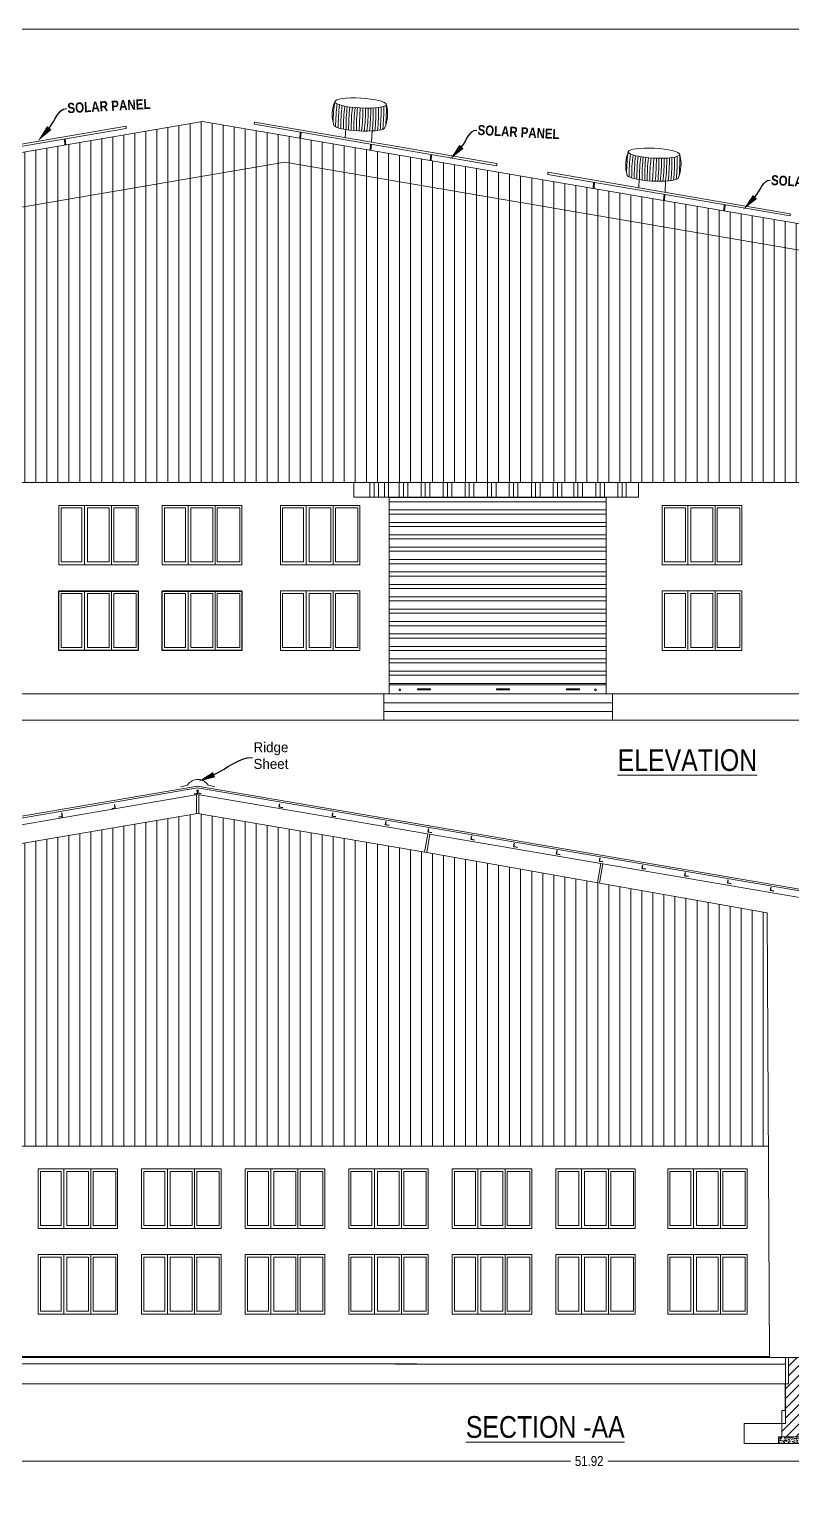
# Model space of a CAD drawing. Header units: metres. Extents: x -1559856 to -1559563, y 43807 to 43972.
# Drawn here: x -1559839.76 to -1559822.18, y 43938.75 to 43972.27 of the extents above; entities that cross this region are included whole.
import ezdxf
from ezdxf import colors
from ezdxf.entities.mleader import LeaderData, LeaderLine
from ezdxf.math import Vec2, Vec3

# ---------------------------------------------------------------- set-up
doc = ezdxf.new("R2010")
doc.units = ezdxf.units.M
doc.header["$LTSCALE"] = 750
doc.header["$MEASUREMENT"] = 0
doc.header["$PDMODE"] = 35
doc.header["$PDSIZE"] = 50
doc.linetypes.add('DASHED2', pattern=[9.525, 6.35, -3.175])
doc.layers.get('0').update_dxf_attribs({"lineweight": 5})
doc.layers.get('Defpoints').update_dxf_attribs({"lineweight": 0})
doc.layers.add('BLK_1_FLR_0_ROOM_1_LIGHT_VENTILATION_1', color=5, linetype='Continuous')
doc.styles.add('mani', font='swissc.ttf', dxfattribs={"height": 0.23})
doc.styles.add('SH', font='swissc.ttf', dxfattribs={"height": 10})
doc.styles.add('sunahari', font='ARIALNB.TTF', dxfattribs={"height": 0.345})
doc.dimstyles.new('Civil Mt', dxfattribs={"dimtxt": 0.23, "dimasz": 0.15, "dimexe": 0, "dimexo": 0, "dimgap": 0.1, "dimtad": 0, "dimzin": 0, "dimdsep": 46, "dimtxsty": 'mani', "dimblk": 'ARCHTICK', "dimcen": 0, "dimse1": 1, "dimse2": 1, "dimclrd": 253, "dimclrt": 7, "dimadec": 0, "dimazin": 3, "dimtfac": 1, "dimtofl": 0, "dimtmove": 1, "dimatfit": 3, "dimfxl": 0, "dimfrac": 2, "dimtolj": 1, "dimtzin": 0, "dimlwd": 13, "dimarcsym": 0})

# ---------------------------------------------------------------- blocks, each defined once
blk = doc.blocks.new('_ArchTick')
at = {"color": 0, "linetype": 'ByBlock', "const_width": 0.15}
blk.add_lwpolyline([(-0.5, -0.5), (0.5, 0.5)], dxfattribs=at)
blk = doc.blocks.new('*D301')
at = {"color": 253, "lineweight": 13, "ltscale": 0.2}
for p, q in [((-1559852.81, 43939.272), (-1559827.279, 43939.272)), ((-1559800.89, 43939.272), (-1559826.422, 43939.272))]:
    blk.add_line(p, q, dxfattribs=at)
at = {"layer": 'Defpoints', "color": 0, "ltscale": 0.2}
for p in [(-1559800.89, 43939.272), (-1559852.81, 43936.704), (-1559800.89, 43936.704)]:
    blk.add_point(p, dxfattribs=at)
at = {"color": 253, "lineweight": 13, "ltscale": 0.2, "xscale": 0.15, "yscale": 0.15, "zscale": 0.15, "rotation": 180}
blk.add_blockref('_ArchTick', (-1559852.81, 43939.272), dxfattribs=at)
at = {"color": 253, "lineweight": 13, "ltscale": 0.2, "xscale": 0.15, "yscale": 0.15, "zscale": 0.15}
blk.add_blockref('_ArchTick', (-1559800.89, 43939.272), dxfattribs=at)
at = {"color": 7, "ltscale": 0.2, "insert": (-1559826.85, 43939.272), "char_height": 0.23, "attachment_point": 5, "style": 'mani'}
blk.add_mtext('\\A1;51.92', dxfattribs=at)

msp = doc.modelspace()

# ---------------------------------------------------------------- hatches: boundary and pattern name
at = {"ltscale": 0.1}
h = msp.add_hatch(dxfattribs=at)
h.set_pattern_fill('ANSI31', color=0, scale=0.08, angle=45, style=0)
h.set_pattern_definition([(90, (-1549985.92988, 43820.98005), (-0.254, 0), [])])
h.paths.add_polyline_path([(-1559821.91044, 43967.1637), (-1559833.86544, 43969.2069), (-1559845.82043, 43967.1637), (-1559845.82043, 43961.82359), (-1559821.91044, 43961.82472)], flags=17)
h.paths.add_polyline_path([(-1559845.82043, 43967.1637), (-1559833.86544, 43969.2069), (-1559821.91044, 43967.1637), (-1559821.91044, 43967.77343), (-1559835.76044, 43970.14051), (-1559849.85041, 43967.73242), (-1559849.85041, 43961.8234), (-1559845.82043, 43961.82359)])
h.paths.add_polyline_path([(-1559800.65047, 43967.73254), (-1559811.40044, 43969.5698), (-1559821.91044, 43967.77355), (-1559821.91044, 43961.82353), (-1559800.65047, 43961.82454)])
at = {"ltscale": 0.2}
h = msp.add_hatch(dxfattribs=at)
h.set_pattern_fill('ANSI32', color=0, scale=0.03, angle=135)
h.set_pattern_definition([(180, (-1548593.46322, 43754.7845), (-1e-16, -0.28575), []), (180, (-1548593.55847, 43754.87976), (-1e-16, -0.28575), [])])
h.paths.add_polyline_path([(-1559826.45648, 43961.48736), (-1559831.4588, 43961.48736), (-1559831.46322, 43957.16355), (-1559826.46091, 43957.15844)])
at = {"ltscale": 0.1}
h = msp.add_hatch(dxfattribs=at)
h.set_pattern_fill('ANSI31', color=0, scale=0.08, angle=45, style=0)
h.set_pattern_definition([(90, (-1549985.92988, 43784.57585), (-0.254, 0), [])])
h.paths.add_polyline_path([(-1559801.5009, 43951.90975), (-1559809.34511, 43953.2967), (-1559809.34497, 43953.29749), (-1559811.51544, 43953.66775), (-1559813.6859, 43953.29749), (-1559813.68576, 43953.2967), (-1559821.29975, 43951.95046), (-1559821.32944, 43946.53003), (-1559801.47143, 43946.53003)])
h.paths.add_polyline_path([(-1559822.7509, 43951.90975), (-1559830.59511, 43953.2967), (-1559830.59497, 43953.29749), (-1559835.87544, 43954.19828), (-1559841.1559, 43953.29749), (-1559841.15576, 43953.2967), (-1559848.99998, 43951.90975), (-1559849.02944, 43946.53003), (-1559822.72144, 43946.53003)])
at = {"ltscale": 0.2}
h = msp.add_hatch(dxfattribs=at)
h.set_pattern_fill('ANSI31', scale=0.05, angle=180)
h.set_pattern_definition([(225, (-1548689.33603, 43742.64036), (0.1122532015, -0.1122532015), [])])
h.paths.add_polyline_path([(-1559821.72719, 43941.04924), (-1559821.79643, 43941.04924), (-1559821.79643, 43941.65888), (-1559822.25364, 43941.65886), (-1559822.25364, 43941.04924), (-1559822.32719, 43941.04924), (-1559822.32719, 43940.13496), (-1559822.40874, 43940.13496), (-1559822.40874, 43939.82737), (-1559822.33254, 43939.82737), (-1559821.72292, 43939.82737), (-1559821.64672, 43939.82737), (-1559821.64672, 43940.13496), (-1559821.72719, 43940.13496)])
h = msp.add_hatch(dxfattribs=at)
h.set_pattern_fill('AR-CONC', color=0, scale=0.000762021, style=0)
h.set_pattern_definition([(50, (-1547324.07878, 43737.07656), (0.138828526, -0.0121459164), [0.0145164982, -0.1596814802]), (355, (-1547324.07878, 43737.07656), (-0.0268562238, 0.1455893097), [0.0116131986, -0.1277456293]), (100.4514447, (-1547324.06721, 43737.07554), (0.1119723018, 0.1334433874), [0.0123371251, -0.135708489]), (46.1842, (-1547324.07878, 43737.11527), (0.2065678955, -0.0320371327), [0.0217747473, -0.2395222203]), (96.6355576, (-1547324.06157, 43737.1126), (0.1809069126, 0.188543879), [0.0185056953, -0.2035629173]), (351.1841512, (-1547324.07878, 43737.11527), (0.1809069126, 0.188543879), [0.0174197727, -0.191617572]), (21, (-1547324.05943, 43737.10559), (0.1155333353, -0.0779282187), [0.0145164982, -0.1596814802]), (326, (-1547324.05943, 43737.10559), (0.0470944374, 0.1403550802), [0.0116131986, -0.1277451842]), (71.451445, (-1547324.0498, 43737.0991), (0.1626277725, 0.0624268623), [0.0123371251, -0.135708255]), (37.5, (-1547324.078783, 43737.076557), (0.00235358024, 0.06443270706), [0, -0.1261967577, 0, -0.12968071725, 0, -0.12822906743]), (7.5, (-1547324.07878, 43737.076557), (0.05091797955, 0.07633969207), [0, -0.07393736416, 0, -0.12329345804, 0, -0.0488722106]), (327.5, (-1547324.121945, 43737.076557), (0.10332286775, -0.00436542267), [0, -0.04838832733, 0, -0.1509715813, 0, -0.20032767515]), (317.5, (-1547324.1413, 43737.07656), (0.11287753254, 0.01937551765), [0, -0.0629048255, 0, -0.1002606142, 0, -0.14226168235])])
h.paths.add_polyline_path([(-1559821.57052, 43939.82737), (-1559821.72292, 43939.82737), (-1559822.33254, 43939.82737), (-1559822.48892, 43939.82737), (-1559822.48892, 43939.67496), (-1559821.57052, 43939.67496)])

# ---------------------------------------------------------------- linework, layer by layer
at = {"color": 7, "ltscale": 0.1}
for p, q in [((-1559832.15386, 43969.92671), (-1559832.1262, 43970.45656)), ((-1559832.45993, 43969.97205), (-1559832.47038, 43969.77171)), ((-1559831.85083, 43969.94026), (-1559831.86503, 43969.66825)), ((-1559825.39159, 43968.77098), (-1559825.36394, 43969.30083)), ((-1559825.69766, 43968.81632), (-1559825.70812, 43968.61598)), ((-1559825.08857, 43968.78454), (-1559825.10276, 43968.51252))]:
    msp.add_line(p, q, dxfattribs=at)
at = {"color": 0, "ltscale": 0.1}
for p, q in [((-1559850.15475, 43967.68041), (-1559835.76044, 43970.14051)), ((-1559821.91044, 43967.77343), (-1559835.76044, 43970.14051)), ((-1559845.82043, 43967.1637), (-1559833.86544, 43969.2069)), ((-1559821.91044, 43967.1637), (-1559833.86544, 43969.2069)), ((-1559849.85041, 43961.8234), (-1559821.91044, 43961.82472)), ((-1559854.27266, 43956.3437), (-1559799.54998, 43956.34393)), ((-1559849.85041, 43952.43773), (-1559835.87544, 43954.82616)), ((-1559849.85041, 43952.39715), (-1559835.87544, 43954.78558)), ((-1559821.91044, 43952.43943), (-1559835.87544, 43954.82616)), ((-1559821.91044, 43952.39885), (-1559835.87544, 43954.78558)), ((-1559849.61044, 43952.28493), (-1559835.87544, 43954.63236)), ((-1559821.91044, 43952.24563), (-1559835.87544, 43954.63236)), ((-1559841.1559, 43953.29749), (-1559835.87544, 43954.19828)), ((-1559830.59497, 43953.29749), (-1559835.87544, 43954.19828)), ((-1559822.7509, 43951.90975), (-1559830.59511, 43953.2967)), ((-1559822.72144, 43946.53003), (-1559849.61044, 43946.53003)), ((-1559822.92487, 43941.67912), (-1559849.05601, 43941.67912)), ((-1559824.71601, 43941.67912), (-1559822.69487, 43941.67912)), ((-1559849.79719, 43941.65886), (-1559800.77723, 43941.66001)), ((-1559830.82257, 43941.50912), (-1559849.26643, 43941.50912)), ((-1559822.55369, 43941.50886), (-1559831.32257, 43941.50886)), ((-1559824.85719, 43941.50886), (-1559822.32719, 43941.50886)), ((-1559822.55369, 43941.04927), (-1559849.26643, 43941.04956)), ((-1559824.92643, 43941.04924), (-1559822.32719, 43941.04927)), ((-1559822.33254, 43941.04924), (-1559823.7133, 43941.04924))]:
    msp.add_line(p, q, dxfattribs=at)
at = {"color": 7, "ltscale": 0.2}
for p, q in [((-1559833.50957, 43969.89859), (-1559833.52139, 43969.75784)), ((-1559833.48978, 43969.8952), (-1559833.5016, 43969.75446)), ((-1559838.94517, 43969.74146), (-1559838.93315, 43969.59827)), ((-1559838.92504, 43969.7449), (-1559838.91302, 43969.60171)), ((-1559831.88656, 43969.6212), (-1559831.89838, 43969.48045)), ((-1559831.86677, 43969.61782), (-1559831.87859, 43969.47707)), ((-1559830.50041, 43969.3843), (-1559830.51222, 43969.24355)), ((-1559830.48062, 43969.38091), (-1559830.49244, 43969.24017)), ((-1559826.7473, 43968.74286), (-1559826.75912, 43968.60211)), ((-1559826.72752, 43968.73948), (-1559826.73933, 43968.59873)), ((-1559825.1243, 43968.46547), (-1559825.13611, 43968.32473)), ((-1559825.10451, 43968.46209), (-1559825.11633, 43968.32135)), ((-1559823.73814, 43968.22857), (-1559823.74996, 43968.08782)), ((-1559823.71836, 43968.22519), (-1559823.73017, 43968.08444)), ((-1559838.48103, 43961.29787), (-1559838.48103, 43959.92575)), ((-1559837.85801, 43961.29787), (-1559837.85801, 43959.92575)), ((-1559836.09506, 43961.29787), (-1559836.09506, 43959.92575)), ((-1559835.47204, 43961.29787), (-1559835.47204, 43959.92575)), ((-1559833.37403, 43961.29787), (-1559833.37403, 43959.92575)), ((-1559832.75102, 43961.29787), (-1559832.75102, 43959.92575)), ((-1559824.57336, 43961.29787), (-1559824.57336, 43959.92575)), ((-1559823.95035, 43961.29787), (-1559823.95035, 43959.92575)), ((-1559838.48103, 43959.32575), (-1559838.48103, 43957.95363)), ((-1559837.85801, 43959.32575), (-1559837.85801, 43957.95363)), ((-1559836.09506, 43959.32575), (-1559836.09506, 43957.95363)), ((-1559835.47204, 43959.32575), (-1559835.47204, 43957.95363)), ((-1559833.37403, 43959.32575), (-1559833.37403, 43957.95363)), ((-1559832.75102, 43959.32575), (-1559832.75102, 43957.95363)), ((-1559824.57336, 43959.32575), (-1559824.57336, 43957.95363)), ((-1559823.95035, 43959.32575), (-1559823.95035, 43957.95363)), ((-1559835.89845, 43954.62842), (-1559835.89845, 43954.19535)), ((-1559835.84663, 43954.62743), (-1559835.84663, 43954.19436)), ((-1559838.95679, 43946.00323), (-1559838.95679, 43944.63111)), ((-1559838.33377, 43946.00323), (-1559838.33377, 43944.63111)), ((-1559836.5708, 43946.00323), (-1559836.5708, 43944.63111)), ((-1559835.94779, 43946.00323), (-1559835.94779, 43944.63111)), ((-1559834.18482, 43946.00323), (-1559834.18482, 43944.63111)), ((-1559833.5618, 43946.00323), (-1559833.5618, 43944.63111)), ((-1559831.79883, 43946.00323), (-1559831.79883, 43944.63111)), ((-1559831.17581, 43946.00323), (-1559831.17581, 43944.63111)), ((-1559829.41285, 43946.00323), (-1559829.41285, 43944.63111)), ((-1559828.78983, 43946.00323), (-1559828.78983, 43944.63111)), ((-1559827.02686, 43946.00323), (-1559827.02686, 43944.63111)), ((-1559826.40384, 43946.00323), (-1559826.40384, 43944.63111)), ((-1559824.4472, 43946.00323), (-1559824.4472, 43944.63111)), ((-1559823.82418, 43946.00323), (-1559823.82418, 43944.63111)), ((-1559838.95679, 43944.03111), (-1559838.95679, 43942.65899)), ((-1559838.33377, 43944.03111), (-1559838.33377, 43942.65899)), ((-1559836.5708, 43944.03111), (-1559836.5708, 43942.65899)), ((-1559835.94779, 43944.03111), (-1559835.94779, 43942.65899)), ((-1559834.18482, 43944.03111), (-1559834.18482, 43942.65899)), ((-1559833.5618, 43944.03111), (-1559833.5618, 43942.65899)), ((-1559831.79883, 43944.03111), (-1559831.79883, 43942.65899)), ((-1559831.17581, 43944.03111), (-1559831.17581, 43942.65899)), ((-1559829.41285, 43944.03111), (-1559829.41285, 43942.65899)), ((-1559828.78983, 43944.03111), (-1559828.78983, 43942.65899)), ((-1559827.02686, 43944.03111), (-1559827.02686, 43942.65899)), ((-1559826.40384, 43944.03111), (-1559826.40384, 43942.65899)), ((-1559824.4472, 43944.03111), (-1559824.4472, 43942.65899)), ((-1559823.82418, 43944.03111), (-1559823.82418, 43942.65899))]:
    msp.add_line(p, q, dxfattribs=at)
at = {"color": 0, "ltscale": 0.2}
for p, q in [((-1559831.90351, 43961.82854), (-1559831.90351, 43961.48736)), ((-1559831.8071, 43961.48736), (-1559831.8071, 43961.82854)), ((-1559831.70326, 43961.82854), (-1559831.70326, 43961.48736)), ((-1559831.57065, 43961.82854), (-1559831.57065, 43961.48736)), ((-1559831.47423, 43961.48736), (-1559831.47423, 43961.82854)), ((-1559831.22947, 43961.82854), (-1559831.22947, 43961.48736)), ((-1559831.13306, 43961.48736), (-1559831.13306, 43961.82854)), ((-1559831.02922, 43961.82854), (-1559831.02922, 43961.48736)), ((-1559830.72513, 43961.82854), (-1559830.72513, 43961.48736)), ((-1559830.62871, 43961.48736), (-1559830.62871, 43961.82854)), ((-1559830.52487, 43961.82854), (-1559830.52487, 43961.48736)), ((-1559830.21336, 43961.82854), (-1559830.21336, 43961.48736)), ((-1559830.11694, 43961.48736), (-1559830.11694, 43961.82854)), ((-1559830.01311, 43961.82854), (-1559830.01311, 43961.48736)), ((-1559829.70901, 43961.82854), (-1559829.70901, 43961.48736)), ((-1559829.61259, 43961.48736), (-1559829.61259, 43961.82854)), ((-1559829.50876, 43961.82854), (-1559829.50876, 43961.48736)), ((-1559829.19725, 43961.82854), (-1559829.19725, 43961.48736)), ((-1559829.10083, 43961.48736), (-1559829.10083, 43961.82854)), ((-1559828.99699, 43961.82854), (-1559828.99699, 43961.48736)), ((-1559828.6929, 43961.82854), (-1559828.6929, 43961.48736)), ((-1559828.59648, 43961.48736), (-1559828.59648, 43961.82854)), ((-1559828.49265, 43961.82854), (-1559828.49265, 43961.48736)), ((-1559828.18114, 43961.82854), (-1559828.18114, 43961.48736)), ((-1559828.08472, 43961.48736), (-1559828.08472, 43961.82854)), ((-1559827.98088, 43961.82854), (-1559827.98088, 43961.48736)), ((-1559827.67679, 43961.82854), (-1559827.67679, 43961.48736)), ((-1559827.58037, 43961.48736), (-1559827.58037, 43961.82854)), ((-1559827.48395, 43961.48736), (-1559827.48395, 43961.82854)), ((-1559827.20591, 43961.82854), (-1559827.20591, 43961.48736)), ((-1559827.10949, 43961.48736), (-1559827.10949, 43961.82854)), ((-1559827.00566, 43961.82854), (-1559827.00566, 43961.48736)), ((-1559826.69415, 43961.82854), (-1559826.69415, 43961.48736)), ((-1559826.59773, 43961.48736), (-1559826.59773, 43961.82854)), ((-1559826.49389, 43961.82854), (-1559826.49389, 43961.48736)), ((-1559826.1898, 43961.82854), (-1559826.1898, 43961.48736)), ((-1559826.09338, 43961.48736), (-1559826.09338, 43961.82854)), ((-1559825.99696, 43961.48736), (-1559825.99696, 43961.82854)), ((-1559825.71638, 43961.82854), (-1559825.71638, 43961.48736)), ((-1559831.46322, 43957.16355), (-1559826.46091, 43957.15844)), ((-1559800.89044, 43956.95356), (-1559852.96041, 43956.95356)), ((-1559831.58435, 43956.95356), (-1559831.58435, 43956.34372)), ((-1559826.31111, 43956.95356), (-1559826.31111, 43956.34394)), ((-1559826.31111, 43956.74394), (-1559831.58435, 43956.74394)), ((-1559826.31111, 43956.54394), (-1559831.58435, 43956.54394)), ((-1559826.41111, 43956.34394), (-1559831.58435, 43956.34394)), ((-1559830.64407, 43953.30697), (-1559830.57, 43953.72591)), ((-1559830.59511, 43953.2967), (-1559830.52076, 43953.7172)), ((-1559826.65823, 43952.60062), (-1559826.58243, 43953.04411)), ((-1559826.60894, 43952.59219), (-1559826.53315, 43953.03568)), ((-1559822.7509, 43951.90975), (-1559822.69476, 43941.65872)), ((-1559822.25364, 43941.04924), (-1559822.33254, 43941.04924))]:
    msp.add_line(p, q, dxfattribs=at)
at = {"color": 0, "ltscale": 0.4}
for p, q in [((-1559836.10648, 43954.85088), (-1559836.26464, 43954.81198)), ((-1559835.63206, 43954.85088), (-1559835.47391, 43954.81198))]:
    msp.add_line(p, q, dxfattribs=at)
at = {"color": 0, "linetype": 'DASHED2', "ltscale": 0.3}
for p, q in [((-1559822.32719, 43941.65856), (-1559822.32719, 43940.13496)), ((-1559822.32719, 43940.13496), (-1559823.27719, 43940.13496)), ((-1559823.27719, 43940.13496), (-1559823.27719, 43939.67496)), ((-1559820.77719, 43939.67496), (-1559823.27719, 43939.67496))]:
    msp.add_line(p, q, dxfattribs=at)
at = {"color": 0}
for p, q in [((-1559822.25364, 43941.65886), (-1559822.25364, 43941.04924)), ((-1559822.33254, 43941.04924), (-1559822.33254, 43940.43698)), ((-1559822.40874, 43940.43698), (-1559822.40874, 43939.82737)), ((-1559822.33254, 43940.43698), (-1559822.40874, 43940.43698)), ((-1559822.48892, 43939.82737), (-1559822.48892, 43939.67496)), ((-1559822.33254, 43939.82737), (-1559822.48892, 43939.82737)), ((-1559822.48494, 43939.67496), (-1559821.57052, 43939.67496)), ((-1559821.72292, 43939.82737), (-1559822.33254, 43939.82737))]:
    msp.add_line(p, q, dxfattribs=at)
at = {"color": 7, "ltscale": 0.2}
for points in [[(-1559701.9239, 43862.94666), (-1559856.28176, 43862.94666), (-1559856.28176, 43972.27391), (-1559701.9239, 43972.27391)], [(-1559828.97926, 43969.17504), (-1559828.98189, 43969.12477), (-1559834.56716, 43970.07934), (-1559834.56454, 43970.12961)], [(-1559822.217, 43968.01932), (-1559822.21962, 43967.96904), (-1559827.8049, 43968.92361), (-1559827.80227, 43968.97389)], [(-1559839.07438, 43961.29787), (-1559837.24241, 43961.29787), (-1559837.24241, 43959.92575), (-1559839.07438, 43959.92575)], [(-1559839.02246, 43961.23854), (-1559838.54036, 43961.23854), (-1559838.54036, 43959.9925), (-1559839.02246, 43959.9925)], [(-1559837.90993, 43961.23854), (-1559838.41428, 43961.23854), (-1559838.41428, 43959.9925), (-1559837.90993, 43959.9925)], [(-1559837.28691, 43959.9925), (-1559837.80609, 43959.9925), (-1559837.80609, 43961.23854), (-1559837.28691, 43961.23854)], [(-1559836.68841, 43961.29787), (-1559834.85644, 43961.29787), (-1559834.85644, 43959.92575), (-1559836.68841, 43959.92575)], [(-1559836.63649, 43961.23854), (-1559836.15439, 43961.23854), (-1559836.15439, 43959.9925), (-1559836.63649, 43959.9925)], [(-1559835.52396, 43961.23854), (-1559836.02831, 43961.23854), (-1559836.02831, 43959.9925), (-1559835.52396, 43959.9925)], [(-1559834.90094, 43959.9925), (-1559835.42012, 43959.9925), (-1559835.42012, 43961.23854), (-1559834.90094, 43961.23854)], [(-1559833.96738, 43961.29787), (-1559832.13541, 43961.29787), (-1559832.13541, 43959.92575), (-1559833.96738, 43959.92575)], [(-1559833.91547, 43961.23854), (-1559833.43337, 43961.23854), (-1559833.43337, 43959.9925), (-1559833.91547, 43959.9925)], [(-1559832.80293, 43961.23854), (-1559833.30728, 43961.23854), (-1559833.30728, 43959.9925), (-1559832.80293, 43959.9925)], [(-1559832.17992, 43959.9925), (-1559832.6991, 43959.9925), (-1559832.6991, 43961.23854), (-1559832.17992, 43961.23854)], [(-1559825.16671, 43961.29787), (-1559823.33474, 43961.29787), (-1559823.33474, 43959.92575), (-1559825.16671, 43959.92575)], [(-1559825.1148, 43961.23854), (-1559824.6327, 43961.23854), (-1559824.6327, 43959.9925), (-1559825.1148, 43959.9925)], [(-1559824.00226, 43961.23854), (-1559824.50661, 43961.23854), (-1559824.50661, 43959.9925), (-1559824.00226, 43959.9925)], [(-1559823.37925, 43959.9925), (-1559823.89843, 43959.9925), (-1559823.89843, 43961.23854), (-1559823.37925, 43961.23854)], [(-1559839.07438, 43959.32575), (-1559837.24241, 43959.32575), (-1559837.24241, 43957.95363), (-1559839.07438, 43957.95363)], [(-1559839.02246, 43959.26641), (-1559838.54036, 43959.26641), (-1559838.54036, 43958.02038), (-1559839.02246, 43958.02038)], [(-1559837.90993, 43959.26641), (-1559838.41428, 43959.26641), (-1559838.41428, 43958.02038), (-1559837.90993, 43958.02038)], [(-1559837.28691, 43958.02038), (-1559837.80609, 43958.02038), (-1559837.80609, 43959.26641), (-1559837.28691, 43959.26641)], [(-1559836.68841, 43959.32575), (-1559834.85644, 43959.32575), (-1559834.85644, 43957.95363), (-1559836.68841, 43957.95363)], [(-1559836.63649, 43959.26641), (-1559836.15439, 43959.26641), (-1559836.15439, 43958.02038), (-1559836.63649, 43958.02038)], [(-1559835.52396, 43959.26641), (-1559836.02831, 43959.26641), (-1559836.02831, 43958.02038), (-1559835.52396, 43958.02038)], [(-1559834.90094, 43958.02038), (-1559835.42012, 43958.02038), (-1559835.42012, 43959.26641), (-1559834.90094, 43959.26641)], [(-1559833.96738, 43959.32575), (-1559832.13541, 43959.32575), (-1559832.13541, 43957.95363), (-1559833.96738, 43957.95363)], [(-1559833.91547, 43959.26641), (-1559833.43337, 43959.26641), (-1559833.43337, 43958.02038), (-1559833.91547, 43958.02038)], [(-1559832.80293, 43959.26641), (-1559833.30728, 43959.26641), (-1559833.30728, 43958.02038), (-1559832.80293, 43958.02038)], [(-1559832.17992, 43958.02038), (-1559832.6991, 43958.02038), (-1559832.6991, 43959.26641), (-1559832.17992, 43959.26641)], [(-1559825.16671, 43959.32575), (-1559823.33474, 43959.32575), (-1559823.33474, 43957.95363), (-1559825.16671, 43957.95363)], [(-1559825.1148, 43959.26641), (-1559824.6327, 43959.26641), (-1559824.6327, 43958.02038), (-1559825.1148, 43958.02038)], [(-1559824.00226, 43959.26641), (-1559824.50661, 43959.26641), (-1559824.50661, 43958.02038), (-1559824.00226, 43958.02038)], [(-1559823.37925, 43958.02038), (-1559823.89843, 43958.02038), (-1559823.89843, 43959.26641), (-1559823.37925, 43959.26641)], [(-1559839.55014, 43946.00323), (-1559837.71817, 43946.00323), (-1559837.71817, 43944.63111), (-1559839.55014, 43944.63111)], [(-1559839.49822, 43945.9439), (-1559839.01612, 43945.9439), (-1559839.01612, 43944.69786), (-1559839.49822, 43944.69786)], [(-1559838.38569, 43945.9439), (-1559838.89004, 43945.9439), (-1559838.89004, 43944.69786), (-1559838.38569, 43944.69786)], [(-1559837.76267, 43944.69786), (-1559838.28185, 43944.69786), (-1559838.28185, 43945.9439), (-1559837.76267, 43945.9439)], [(-1559837.16415, 43946.00323), (-1559835.33218, 43946.00323), (-1559835.33218, 43944.63111), (-1559837.16415, 43944.63111)], [(-1559837.11224, 43945.9439), (-1559836.63014, 43945.9439), (-1559836.63014, 43944.69786), (-1559837.11224, 43944.69786)], [(-1559835.9997, 43945.9439), (-1559836.50405, 43945.9439), (-1559836.50405, 43944.69786), (-1559835.9997, 43944.69786)], [(-1559835.37669, 43944.69786), (-1559835.89587, 43944.69786), (-1559835.89587, 43945.9439), (-1559835.37669, 43945.9439)], [(-1559834.77817, 43946.00323), (-1559832.9462, 43946.00323), (-1559832.9462, 43944.63111), (-1559834.77817, 43944.63111)], [(-1559834.72625, 43945.9439), (-1559834.24415, 43945.9439), (-1559834.24415, 43944.69786), (-1559834.72625, 43944.69786)], [(-1559833.61372, 43945.9439), (-1559834.11807, 43945.9439), (-1559834.11807, 43944.69786), (-1559833.61372, 43944.69786)], [(-1559832.9907, 43944.69786), (-1559833.50988, 43944.69786), (-1559833.50988, 43945.9439), (-1559832.9907, 43945.9439)], [(-1559832.39218, 43946.00323), (-1559830.56021, 43946.00323), (-1559830.56021, 43944.63111), (-1559832.39218, 43944.63111)], [(-1559832.34026, 43945.9439), (-1559831.85817, 43945.9439), (-1559831.85817, 43944.69786), (-1559832.34026, 43944.69786)], [(-1559831.22773, 43945.9439), (-1559831.73208, 43945.9439), (-1559831.73208, 43944.69786), (-1559831.22773, 43944.69786)], [(-1559830.60471, 43944.69786), (-1559831.1239, 43944.69786), (-1559831.1239, 43945.9439), (-1559830.60471, 43945.9439)], [(-1559830.0062, 43946.00323), (-1559828.17423, 43946.00323), (-1559828.17423, 43944.63111), (-1559830.0062, 43944.63111)], [(-1559829.95428, 43945.9439), (-1559829.47218, 43945.9439), (-1559829.47218, 43944.69786), (-1559829.95428, 43944.69786)], [(-1559828.84175, 43945.9439), (-1559829.34609, 43945.9439), (-1559829.34609, 43944.69786), (-1559828.84175, 43944.69786)], [(-1559828.21873, 43944.69786), (-1559828.73791, 43944.69786), (-1559828.73791, 43945.9439), (-1559828.21873, 43945.9439)], [(-1559827.62021, 43946.00323), (-1559825.78824, 43946.00323), (-1559825.78824, 43944.63111), (-1559827.62021, 43944.63111)], [(-1559827.56829, 43945.9439), (-1559827.0862, 43945.9439), (-1559827.0862, 43944.69786), (-1559827.56829, 43944.69786)], [(-1559826.45576, 43945.9439), (-1559826.96011, 43945.9439), (-1559826.96011, 43944.69786), (-1559826.45576, 43944.69786)], [(-1559825.83274, 43944.69786), (-1559826.35193, 43944.69786), (-1559826.35193, 43945.9439), (-1559825.83274, 43945.9439)], [(-1559825.04055, 43946.00323), (-1559823.20858, 43946.00323), (-1559823.20858, 43944.63111), (-1559825.04055, 43944.63111)], [(-1559824.98863, 43945.9439), (-1559824.50654, 43945.9439), (-1559824.50654, 43944.69786), (-1559824.98863, 43944.69786)], [(-1559823.8761, 43945.9439), (-1559824.38045, 43945.9439), (-1559824.38045, 43944.69786), (-1559823.8761, 43944.69786)], [(-1559823.25308, 43944.69786), (-1559823.77227, 43944.69786), (-1559823.77227, 43945.9439), (-1559823.25308, 43945.9439)], [(-1559839.55014, 43944.03111), (-1559837.71817, 43944.03111), (-1559837.71817, 43942.65899), (-1559839.55014, 43942.65899)], [(-1559837.16415, 43944.03111), (-1559835.33218, 43944.03111), (-1559835.33218, 43942.65899), (-1559837.16415, 43942.65899)], [(-1559834.77817, 43944.03111), (-1559832.9462, 43944.03111), (-1559832.9462, 43942.65899), (-1559834.77817, 43942.65899)], [(-1559832.39218, 43944.03111), (-1559830.56021, 43944.03111), (-1559830.56021, 43942.65899), (-1559832.39218, 43942.65899)], [(-1559830.0062, 43944.03111), (-1559828.17423, 43944.03111), (-1559828.17423, 43942.65899), (-1559830.0062, 43942.65899)], [(-1559827.62021, 43944.03111), (-1559825.78824, 43944.03111), (-1559825.78824, 43942.65899), (-1559827.62021, 43942.65899)], [(-1559825.04055, 43944.03111), (-1559823.20858, 43944.03111), (-1559823.20858, 43942.65899), (-1559825.04055, 43942.65899)], [(-1559839.49822, 43943.97177), (-1559839.01612, 43943.97177), (-1559839.01612, 43942.72574), (-1559839.49822, 43942.72574)], [(-1559838.38569, 43943.97177), (-1559838.89004, 43943.97177), (-1559838.89004, 43942.72574), (-1559838.38569, 43942.72574)], [(-1559837.76267, 43942.72574), (-1559838.28185, 43942.72574), (-1559838.28185, 43943.97177), (-1559837.76267, 43943.97177)], [(-1559837.11224, 43943.97177), (-1559836.63014, 43943.97177), (-1559836.63014, 43942.72574), (-1559837.11224, 43942.72574)], [(-1559835.9997, 43943.97177), (-1559836.50405, 43943.97177), (-1559836.50405, 43942.72574), (-1559835.9997, 43942.72574)], [(-1559835.37669, 43942.72574), (-1559835.89587, 43942.72574), (-1559835.89587, 43943.97177), (-1559835.37669, 43943.97177)], [(-1559834.72625, 43943.97177), (-1559834.24415, 43943.97177), (-1559834.24415, 43942.72574), (-1559834.72625, 43942.72574)], [(-1559833.61372, 43943.97177), (-1559834.11807, 43943.97177), (-1559834.11807, 43942.72574), (-1559833.61372, 43942.72574)], [(-1559832.9907, 43942.72574), (-1559833.50988, 43942.72574), (-1559833.50988, 43943.97177), (-1559832.9907, 43943.97177)], [(-1559832.34026, 43943.97177), (-1559831.85817, 43943.97177), (-1559831.85817, 43942.72574), (-1559832.34026, 43942.72574)], [(-1559831.22773, 43943.97177), (-1559831.73208, 43943.97177), (-1559831.73208, 43942.72574), (-1559831.22773, 43942.72574)], [(-1559830.60471, 43942.72574), (-1559831.1239, 43942.72574), (-1559831.1239, 43943.97177), (-1559830.60471, 43943.97177)], [(-1559829.95428, 43943.97177), (-1559829.47218, 43943.97177), (-1559829.47218, 43942.72574), (-1559829.95428, 43942.72574)], [(-1559828.84175, 43943.97177), (-1559829.34609, 43943.97177), (-1559829.34609, 43942.72574), (-1559828.84175, 43942.72574)], [(-1559828.21873, 43942.72574), (-1559828.73791, 43942.72574), (-1559828.73791, 43943.97177), (-1559828.21873, 43943.97177)], [(-1559827.56829, 43943.97177), (-1559827.0862, 43943.97177), (-1559827.0862, 43942.72574), (-1559827.56829, 43942.72574)], [(-1559826.45576, 43943.97177), (-1559826.96011, 43943.97177), (-1559826.96011, 43942.72574), (-1559826.45576, 43942.72574)], [(-1559825.83274, 43942.72574), (-1559826.35193, 43942.72574), (-1559826.35193, 43943.97177), (-1559825.83274, 43943.97177)], [(-1559824.98863, 43943.97177), (-1559824.50654, 43943.97177), (-1559824.50654, 43942.72574), (-1559824.98863, 43942.72574)], [(-1559823.8761, 43943.97177), (-1559824.38045, 43943.97177), (-1559824.38045, 43942.72574), (-1559823.8761, 43942.72574)], [(-1559823.25308, 43942.72574), (-1559823.77227, 43942.72574), (-1559823.77227, 43943.97177), (-1559823.25308, 43943.97177)]]:
    msp.add_lwpolyline(points, close=True, dxfattribs=at)
at = {"color": 0, "ltscale": 0.2}
for points in [[(-1559843.20577, 43969.0649), (-1559843.2031, 43969.01375), (-1559837.52079, 43969.9849), (-1559837.52346, 43970.03605)], [(-1559832.27038, 43961.8236), (-1559825.71638, 43961.8236), (-1559825.71638, 43961.48736), (-1559832.27038, 43961.48736)], [(-1559830.8104, 43957.07104), (-1559830.5104, 43957.07104), (-1559830.5104, 43957.04604), (-1559830.8104, 43957.04604)], [(-1559828.98743, 43957.07104), (-1559828.68743, 43957.07104), (-1559828.68743, 43957.04604), (-1559828.98743, 43957.04604)], [(-1559827.37639, 43957.07104), (-1559827.07639, 43957.07104), (-1559827.07639, 43957.04604), (-1559827.37639, 43957.04604)]]:
    msp.add_lwpolyline(points, close=True, dxfattribs=at)
msp.add_lwpolyline([(-1559826.46112, 43956.95356), (-1559826.45648, 43961.48736), (-1559831.4588, 43961.48736), (-1559831.46343, 43956.95356)], dxfattribs=at)
at = {"color": 0, "lineweight": 30, "ltscale": 0.1}
for points in [[(-1559835.95208, 43954.64819), (-1559835.87135, 43954.66198), (-1559835.88515, 43954.74271)], [(-1559835.79062, 43954.64819), (-1559835.87135, 43954.66198), (-1559835.85755, 43954.74271)], [(-1559833.91262, 43954.32582), (-1559833.99335, 43954.33962), (-1559833.97955, 43954.42035)], [(-1559839.07026, 43954.11666), (-1559838.98953, 43954.13046), (-1559839.00332, 43954.21119)], [(-1559837.85234, 43954.31253), (-1559837.77161, 43954.32633), (-1559837.78541, 43954.40706)], [(-1559832.6888, 43954.11666), (-1559832.76953, 43954.13046), (-1559832.75573, 43954.21119)], [(-1559831.4627, 43953.92079), (-1559831.54343, 43953.93459), (-1559831.52964, 43954.01531)], [(-1559830.477, 43953.75232), (-1559830.55773, 43953.76612), (-1559830.54393, 43953.84685)], [(-1559829.49129, 43953.58386), (-1559829.57202, 43953.59765), (-1559829.55822, 43953.67838)], [(-1559828.50558, 43953.41539), (-1559828.58631, 43953.42919), (-1559828.57251, 43953.50992)], [(-1559827.51987, 43953.24693), (-1559827.6006, 43953.26072), (-1559827.58681, 43953.34145)], [(-1559826.53417, 43953.07846), (-1559826.6149, 43953.09226), (-1559826.6011, 43953.17299)], [(-1559825.54846, 43952.91), (-1559825.62919, 43952.92379), (-1559825.61539, 43953.00452)], [(-1559824.56275, 43952.74153), (-1559824.64348, 43952.75533), (-1559824.62968, 43952.83606)], [(-1559823.57704, 43952.57306), (-1559823.65777, 43952.58686), (-1559823.64398, 43952.66759)], [(-1559822.59134, 43952.4046), (-1559822.67207, 43952.4184), (-1559822.65827, 43952.49913)]]:
    msp.add_lwpolyline(points, dxfattribs=at)
at = {"color": 0, "ltscale": 0.2}
for centre in [(-1559831.2126, 43957.04791), (-1559826.7064, 43957.04791)]:
    msp.add_circle(centre, 0.01873, dxfattribs=at)
at = {"color": 7, "ltscale": 0.1}
for centre, radius, start, end in [((-1559831.9501, 43970.29777), 0.82153, 157.215463, 197.152208), ((-1559828.34293, 43970.0056), 4.41091, 172.234893, 178.503778), ((-1559828.34293, 43970.0056), 4.35091, 172.814714, 179.760845), ((-1559828.34293, 43970.0056), 4.29091, 173.009186, 180.077977), ((-1559828.34293, 43970.0056), 4.23091, 173.131334, 180.310328), ((-1559832.31788, 43970.31696), 0.82153, 336.421176, 16.809579), ((-1559835.93575, 43970.40186), 4.41091, 355.527728, 1.783797), ((-1559828.34293, 43970.0056), 4.17091, 173.212219, 180.499726), ((-1559828.34293, 43970.0056), 4.11091, 173.263571, 180.355786), ((-1559828.34293, 43970.0056), 4.05091, 173.291062, 180.799398), ((-1559828.34293, 43970.0056), 3.99091, 173.297682, 180.919998), ((-1559828.34293, 43970.0056), 3.93091, 173.284972, 181.024251), ((-1559828.34293, 43970.0056), 3.87091, 173.253542, 181.113106), ((-1559835.93575, 43970.40186), 3.87091, 352.911124, 0.771536), ((-1559835.93575, 43970.40186), 3.93091, 352.999154, 0.740142), ((-1559835.93575, 43970.40186), 3.99091, 353.102549, 0.727468), ((-1559835.93575, 43970.40186), 4.05091, 353.222218, 0.734128), ((-1559835.93575, 43970.40186), 4.11091, 353.360051, 0.761664), ((-1559835.93575, 43970.40186), 4.17091, 353.519533, 0.81307), ((-1559835.99559, 43970.39176), 4.29091, 353.93677, 1.016281), ((-1559835.93575, 43970.40186), 4.29091, 353.93677, 1.016281), ((-1559835.93575, 43970.40186), 4.35091, 354.247483, 1.210976), ((-1559825.18784, 43969.14204), 0.82153, 157.215463, 197.152208), ((-1559821.58066, 43968.84987), 4.41091, 172.234893, 178.503778), ((-1559821.58066, 43968.84987), 4.35091, 172.814714, 179.760845), ((-1559821.58066, 43968.84987), 4.29091, 173.009186, 180.077977), ((-1559821.58066, 43968.84987), 4.23091, 173.131334, 180.310328), ((-1559821.58066, 43968.84987), 4.17091, 173.212219, 180.499726), ((-1559821.58066, 43968.84987), 4.11091, 173.263571, 180.355786), ((-1559821.58066, 43968.84987), 4.05091, 173.291062, 180.799398), ((-1559821.58066, 43968.84987), 3.99091, 173.297682, 180.919998), ((-1559821.58066, 43968.84987), 3.93091, 173.284972, 181.024251), ((-1559821.58066, 43968.84987), 3.87091, 173.253542, 181.113106), ((-1559829.17348, 43969.24613), 3.87091, 352.911124, 0.771536), ((-1559829.17348, 43969.24613), 3.93091, 352.999154, 0.740142), ((-1559829.17348, 43969.24613), 3.99091, 353.102549, 0.727468), ((-1559829.17348, 43969.24613), 4.05091, 353.222218, 0.734128), ((-1559829.17348, 43969.24613), 4.11091, 353.360051, 0.761664), ((-1559829.17348, 43969.24613), 4.17091, 353.519533, 0.81307), ((-1559829.23332, 43969.23604), 4.29091, 353.93677, 1.016281), ((-1559829.17348, 43969.24613), 4.29091, 353.93677, 1.016281), ((-1559829.17348, 43969.24613), 4.35091, 354.247483, 1.210976), ((-1559825.55561, 43969.16123), 0.82153, 336.421176, 16.809579), ((-1559829.17348, 43969.24613), 4.41091, 355.527728, 1.783797)]:
    msp.add_arc(centre, radius, start, end, dxfattribs=at)
at = {"color": 0, "ltscale": 0.2}
msp.add_arc((-1559835.86927, 43954.69757), 0.28244, 32.87395, 146.439257, dxfattribs=at)
at = {"color": 7, "ltscale": 0.1}
for centre in [(-1559832.12028, 43970.57012), (-1559825.35801, 43969.4144)]:
    msp.add_ellipse(centre, major_axis=(-0.59331, 0.03096), ratio=0.1914059, dxfattribs=at)
for centre in [(-1559832.14645, 43970.04019), (-1559825.38419, 43968.88447)]:
    msp.add_ellipse(centre, major_axis=(-0.59331, 0.03096), ratio=0.1914059, start_param=0.13587485, end_param=2.95160604, dxfattribs=at)
at = {"layer": 'BLK_1_FLR_0_ROOM_1_LIGHT_VENTILATION_1', "color": 4}
for points in [[(-1559839.07438, 43959.32363), (-1559837.24438, 43959.32363), (-1559837.24438, 43957.95363), (-1559839.07438, 43957.95363)], [(-1559839.07438, 43959.32363), (-1559837.24438, 43959.32363), (-1559837.24438, 43957.95363), (-1559839.07438, 43957.95363)], [(-1559839.07438, 43959.32363), (-1559837.24438, 43959.32363), (-1559837.24438, 43957.95363), (-1559839.07438, 43957.95363)], [(-1559839.07438, 43959.32363), (-1559837.24438, 43959.32363), (-1559837.24438, 43957.95363), (-1559839.07438, 43957.95363)], [(-1559839.07438, 43959.32363), (-1559837.24438, 43959.32363), (-1559837.24438, 43957.95363), (-1559839.07438, 43957.95363)], [(-1559839.07438, 43959.32363), (-1559837.24438, 43959.32363), (-1559837.24438, 43957.95363), (-1559839.07438, 43957.95363)], [(-1559839.07438, 43959.32363), (-1559837.24438, 43959.32363), (-1559837.24438, 43957.95363), (-1559839.07438, 43957.95363)], [(-1559839.07438, 43959.32363), (-1559837.24438, 43959.32363), (-1559837.24438, 43957.95363), (-1559839.07438, 43957.95363)], [(-1559839.07438, 43959.32363), (-1559837.24438, 43959.32363), (-1559837.24438, 43957.95363), (-1559839.07438, 43957.95363)], [(-1559839.07438, 43959.32363), (-1559837.24438, 43959.32363), (-1559837.24438, 43957.95363), (-1559839.07438, 43957.95363)], [(-1559839.07438, 43959.32363), (-1559837.24438, 43959.32363), (-1559837.24438, 43957.95363), (-1559839.07438, 43957.95363)], [(-1559839.07438, 43959.32363), (-1559837.24438, 43959.32363), (-1559837.24438, 43957.95363), (-1559839.07438, 43957.95363)], [(-1559839.07438, 43959.32363), (-1559837.24438, 43959.32363), (-1559837.24438, 43957.95363), (-1559839.07438, 43957.95363)], [(-1559836.68841, 43959.32363), (-1559834.85841, 43959.32363), (-1559834.85841, 43957.95363), (-1559836.68841, 43957.95363)]]:
    msp.add_lwpolyline(points, close=True, dxfattribs=at)

# ---------------------------------------------------------------- texts
at = {"color": 0, "style": 'SH'}
for s, p in [('%%UELEVATION', (-1559826.19513, 43955.17741)), ('%%USECTION -AA', (-1559829.69224, 43939.80781))]:
    msp.add_text(s, height=0.5, dxfattribs=at).set_placement(p)

# ---------------------------------------------------------------- dimensions: what is measured, and where the dimension line sits
at = {"color": 7, "ltscale": 0.2}
dim = msp.add_linear_dim(base=(-1559800.89044, 43939.27244), p1=(-1559852.81044, 43936.70361), p2=(-1559800.89044, 43936.70361), dimstyle='Civil Mt', dxfattribs=at)
dim.commit()
dim.dimension.update_dxf_attribs({"geometry": '*D301', "text_midpoint": (-1559826.85044, 43939.27244)})

# ---------------------------------------------------------------- leaders
ml = msp.add_multileader_mtext('Standard', dxfattribs=at)
ml.set_content('{\\C7;SOLAR PANEL}', color=4, style='sunahari')
ml.set_leader_properties(color=252)
ml.build(insert=Vec2(0, 0))
ml.multileader.update_dxf_attribs({"leader_type": 2, "text_left_attachment_type": 2, "text_right_attachment_type": 2, "dogleg_length": 0.2, "arrow_head_size": 0.40695})
ctx = ml.context
ctx.base_point, ctx.char_height, ctx.arrow_head_size, ctx.landing_gap_size, ctx.plane_origin, ctx.plane_x_axis, ctx.plane_y_axis = Vec3(-1559838.89684, 43970.44714), 0.2339959, 0.40695, 0.02035, Vec3(-1559839.94653, 43968.97707), Vec3(0.99864095, 0.05211772), Vec3(-0.05211772, 0.99864095)
ctx.left_attachment, ctx.right_attachment = 2, 2
notes = []
notes.append((ctx, [(0, (1, 1, 0), (-1559839.10004, 43970.43653), (0.99864095, 0.05211772), 0.20347, [(0, [(-1559839.55998, 43969.68799)], 0, [])])]))
ctx.mtext.insert, ctx.mtext.text_direction, ctx.mtext.rotation, ctx.mtext.flow_direction = Vec3(-1559838.88283, 43970.56902), Vec3(0.99864095, 0.05211772), 0.05214135, 5
ml = msp.add_multileader_mtext('Standard', dxfattribs=at)
ml.set_content('{\\C7;SOLAR PANEL}', color=4, style='sunahari')
ml.set_leader_properties(color=252)
ml.build(insert=Vec2(0, 0))
ml.multileader.update_dxf_attribs({"leader_type": 2, "text_left_attachment_type": 2, "text_right_attachment_type": 2, "dogleg_length": 0.2, "arrow_head_size": 0.4})
ctx = ml.context
ctx.base_point, ctx.char_height, ctx.arrow_head_size, ctx.landing_gap_size, ctx.plane_origin, ctx.plane_x_axis, ctx.plane_y_axis = Vec3(-1559829.44016, 43969.9477), 0.23, 0.4, 0.02, Vec3(-1559830.51212, 43968.61253), Vec3(0.99864095, -0.05211772), Vec3(0.05211772, 0.99864095)
ctx.left_attachment, ctx.right_attachment = 2, 2
notes.append((ctx, [(0, (1, 1, 0), (-1559829.63989, 43969.95813), (0.99864095, -0.05211772), 0.2, [(0, [(-1559830.06149, 43969.26796)], 0, [])])]))
ctx.mtext.insert, ctx.mtext.text_direction, ctx.mtext.rotation, ctx.mtext.flow_direction = Vec3(-1559829.41399, 43970.06542), Vec3(0.99864095, -0.05211772), 6.23104396, 5
ml = msp.add_multileader_mtext('Standard', dxfattribs=at)
ml.set_content('{\\C7;SOLAR PANEL}', color=4, style='sunahari')
ml.set_leader_properties(color=252)
ml.build(insert=Vec2(0, 0))
ml.multileader.update_dxf_attribs({"leader_type": 2, "text_left_attachment_type": 2, "text_right_attachment_type": 2, "dogleg_length": 0.2, "arrow_head_size": 0.4})
ctx = ml.context
ctx.base_point, ctx.char_height, ctx.arrow_head_size, ctx.landing_gap_size, ctx.plane_origin, ctx.plane_x_axis, ctx.plane_y_axis = Vec3(-1559822.6779, 43968.79198), 0.23, 0.4, 0.02, Vec3(-1559823.74985, 43967.45681), Vec3(0.99864095, -0.05211772), Vec3(0.05211772, 0.99864095)
ctx.left_attachment, ctx.right_attachment = 2, 2
notes.append((ctx, [(0, (1, 1, 0), (-1559822.87763, 43968.8024), (0.99864095, -0.05211772), 0.2, [(0, [(-1559823.29922, 43968.11224)], 0, [])])]))
ctx.mtext.insert, ctx.mtext.text_direction, ctx.mtext.rotation, ctx.mtext.flow_direction = Vec3(-1559822.65173, 43968.9097), Vec3(0.99864095, -0.05211772), 6.23104396, 5
at = {"color": 0, "ltscale": 0.2}
ml = msp.add_multileader_mtext('Standard', dxfattribs=at)
ml.set_content('{\\fGabriola|b0|i0|c0|p82;\\C7;Ridge \\PSheet}', color=4, style='sunahari')
ml.set_leader_properties(color=252)
ml.build(insert=Vec2(0, 0))
ml.multileader.update_dxf_attribs({"leader_type": 2, "text_left_attachment_type": 2, "text_right_attachment_type": 2, "dogleg_length": 0.2, "arrow_head_size": 0.4})
ctx = ml.context
ctx.base_point, ctx.char_height, ctx.arrow_head_size, ctx.landing_gap_size, ctx.plane_origin = Vec3(-1559834.60634, 43955.48805), 0.23, 0.4, 0.02, Vec3(-1559835.86001, 43967.47208)
ctx.left_attachment, ctx.right_attachment = 2, 2
notes.append((ctx, [(0, (1, 1, 0), (-1559834.80634, 43955.48805), (1, 0), 0.2, [(0, [(-1559835.86001, 43954.93208)], 0, [])])]))
ctx.mtext.insert, ctx.mtext.flow_direction = Vec3(-1559834.58634, 43955.83818), 5
for ctx, leaders in notes:
    for number, flags, end, landing, length, lines in leaders:
        leader = LeaderData()
        leader.index, (leader.has_last_leader_line, leader.has_dogleg_vector, leader.attachment_direction) = number, flags
        leader.last_leader_point, leader.dogleg_vector, leader.dogleg_length = Vec3(end), Vec3(landing), length
        for number, points, colour, breaks in lines:
            line = LeaderLine()
            line.index, line.vertices, line.color, line.breaks = number, Vec3.list(points), colors.encode_raw_color(colour), breaks
            leader.lines.append(line)
        ctx.leaders.append(leader)

doc.saveas('drawing.dxf')
